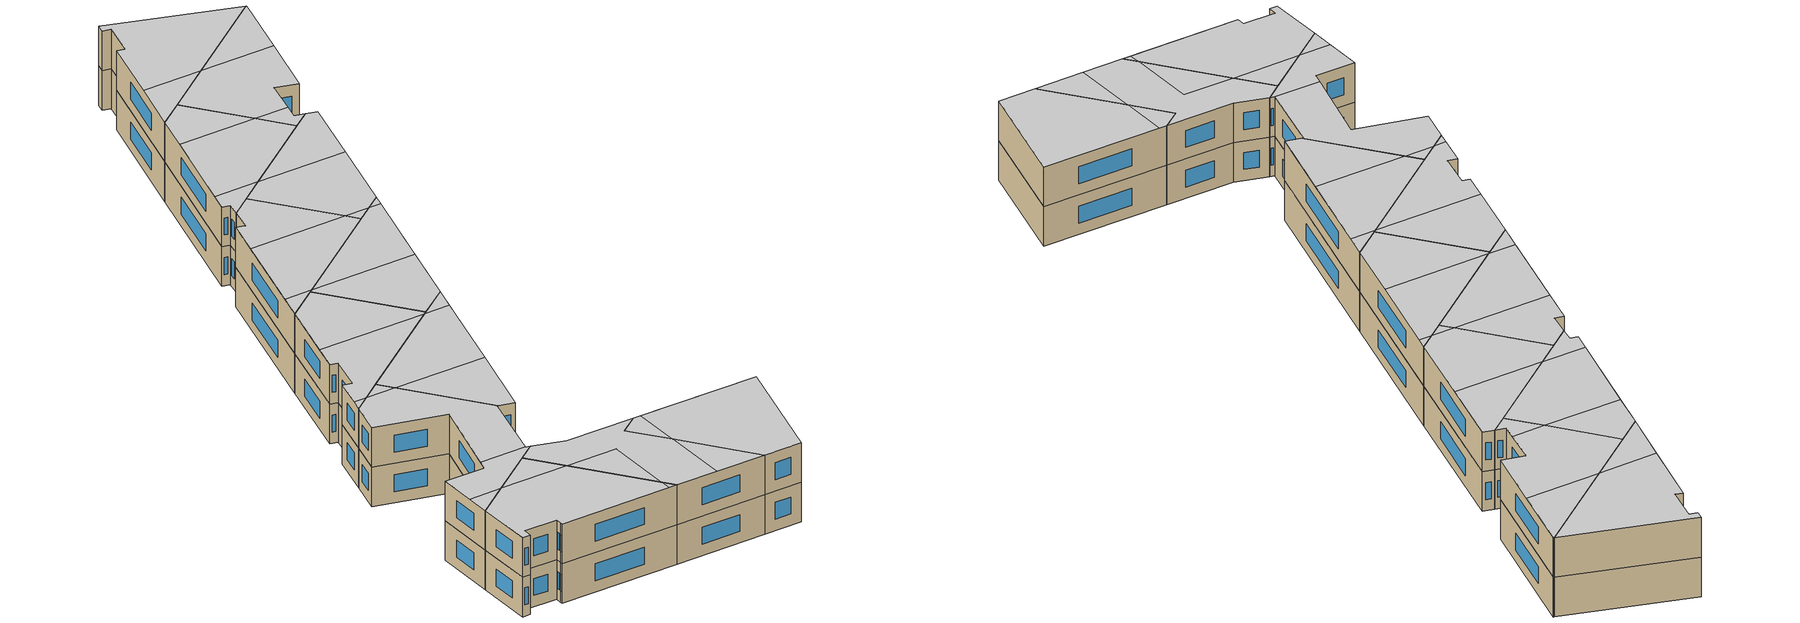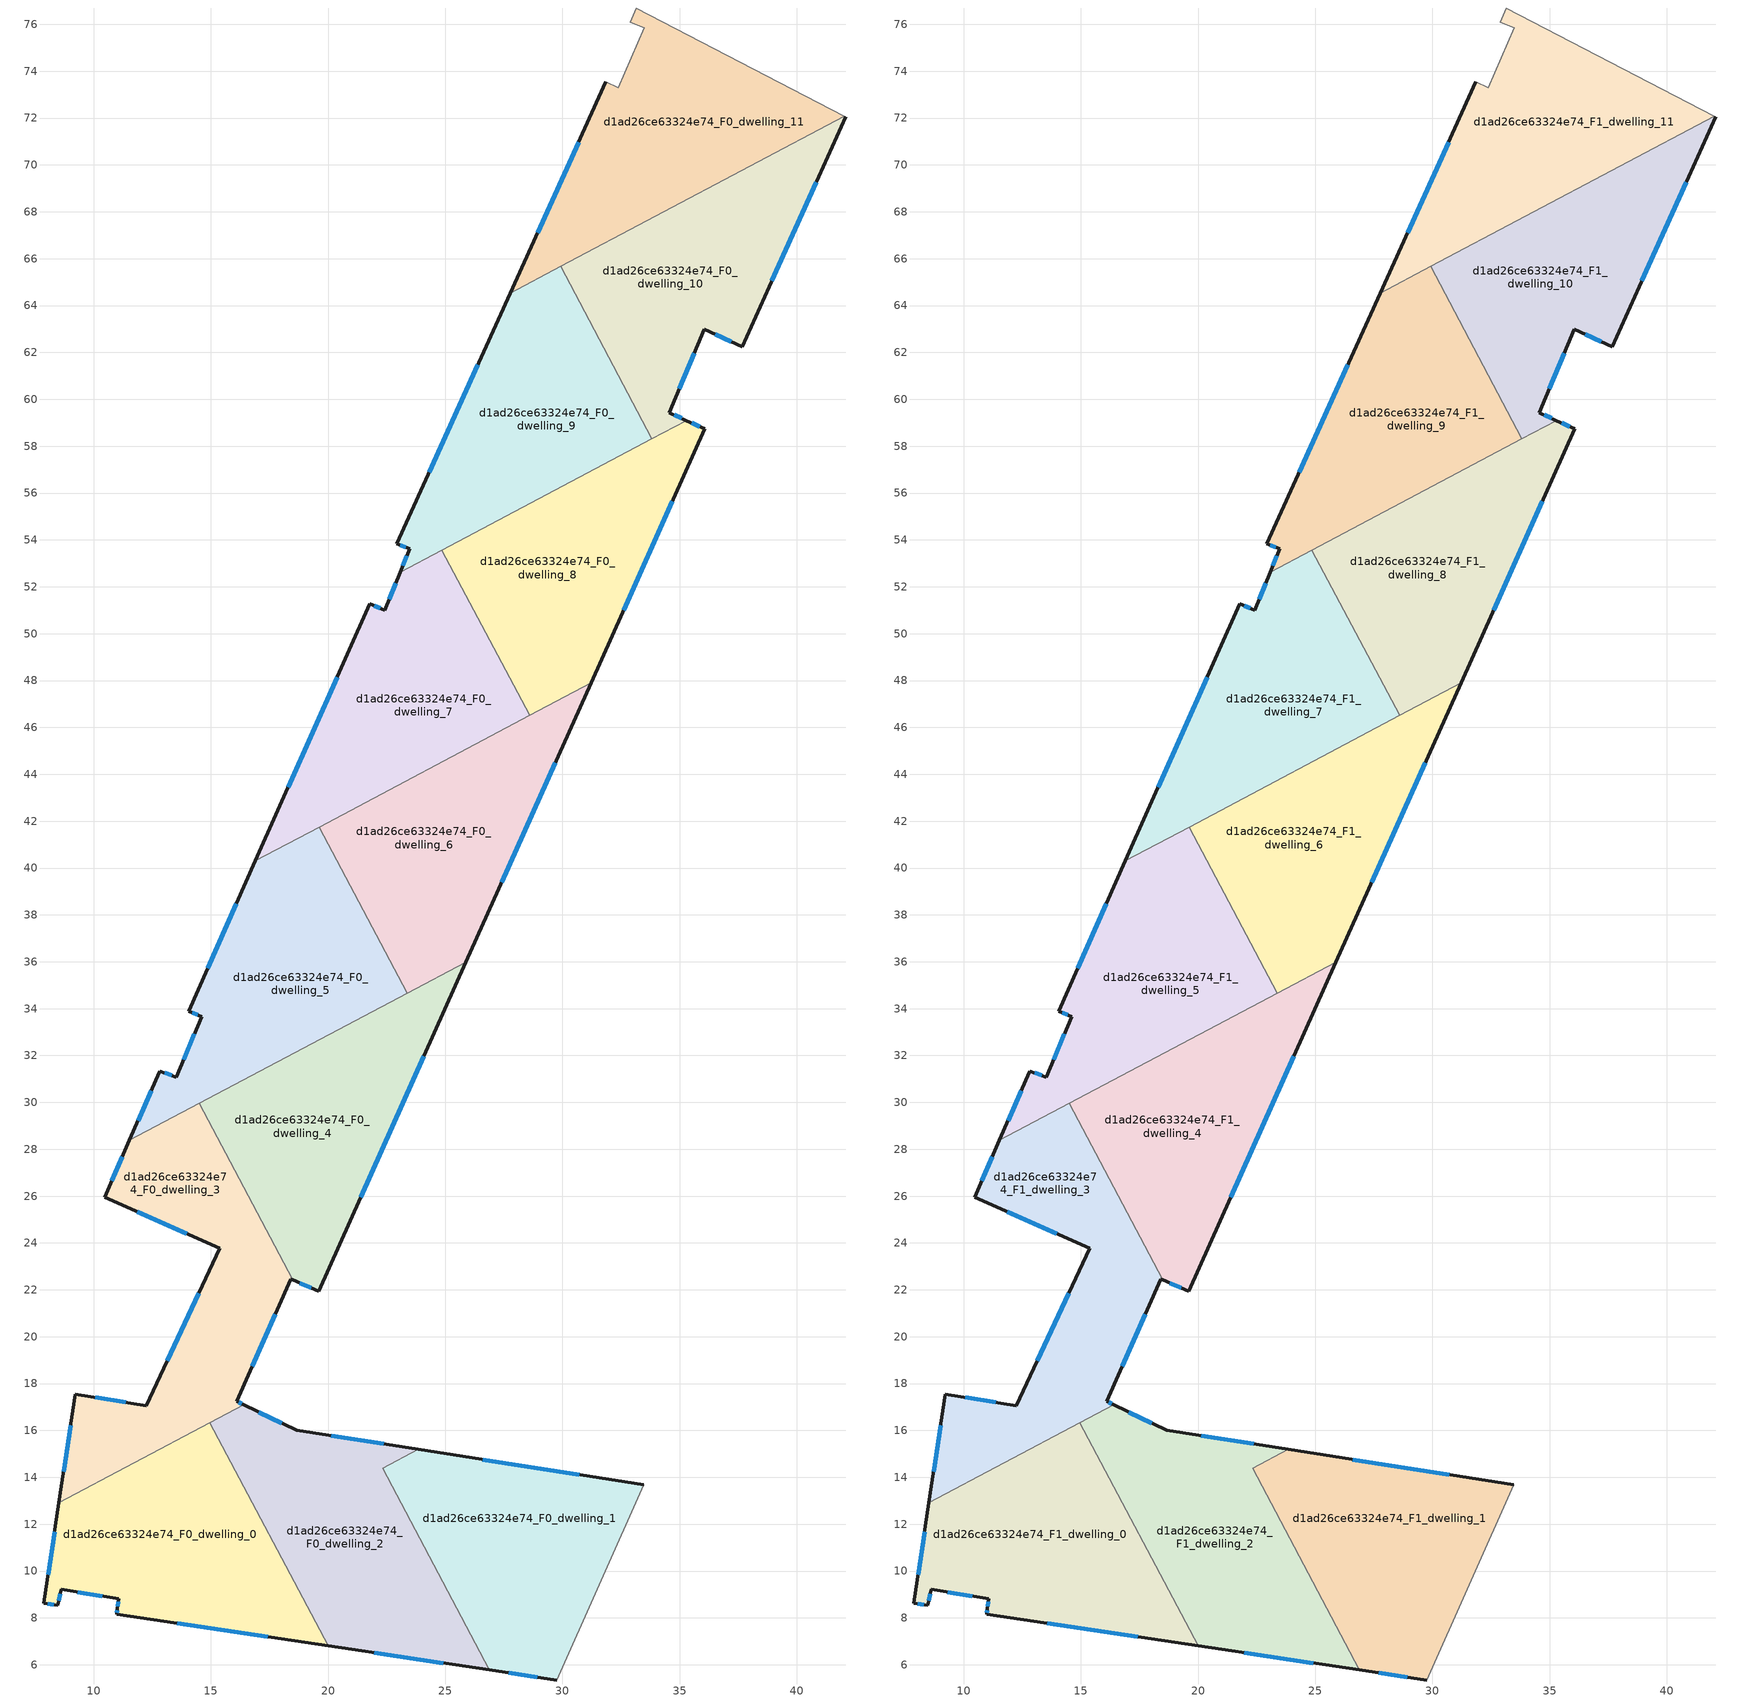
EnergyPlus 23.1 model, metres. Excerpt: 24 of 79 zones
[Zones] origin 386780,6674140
d1ad26ce63324e74_F0_dwelling_0
 floor ground (EU_floor_Construction): 14.96,16.33 20,6.81 10.98,8.16 11.01,8.39 11.07,8.82 8.62,9.22 8.47,8.54 7.87,8.62 8.52,12.91 z0
 wall outside (EU_wall_Construction): 8.52,12.91 7.87,8.62 8.47,8.54 8.62,9.22 11.07,8.82 11.01,8.39 10.98,8.16 20,6.81 z0:3
 wall to d1ad26ce63324e74_F0_dwelling_2 (EU_wall_Construction): 20,6.81 14.96,16.33 z0:3
 wall to d1ad26ce63324e74_F0_dwelling_3 (EU_wall_Construction): 14.96,16.33 8.52,12.91 z0:3
 window (EU_Window_Construction): 11.05,8.69 11.03,8.51 / 9.32,9.1 10.37,8.93 / 8.51,8.73 8.58,9.02 / 8.04,8.6 8.3,8.56 / 8.33,11.69 8.06,9.85 / 13.56,7.77 17.42,7.2 / 11,8.32 10.99,8.22 z0.86:2.14
d1ad26ce63324e74_F0_dwelling_1
 floor ground (EU_floor_Construction): 33.47,13.68 29.76,5.35 26.88,5.78 22.33,14.38 23.85,15.19 z0
 wall outside (EU_wall_Construction): 33.47,13.68 23.85,15.19 / 26.88,5.78 29.76,5.35 z0:3
 wall to d1ad26ce63324e74_F0_dwelling_2 (EU_wall_Construction): 23.85,15.19 22.33,14.38 26.88,5.78 z0:3
 wall adiabatic (EU_wall_Construction): 29.76,5.35 33.47,13.68 z0:3
 window (EU_Window_Construction): 30.73,14.11 26.6,14.76 / 27.7,5.66 28.93,5.47 z0.86:2.14
d1ad26ce63324e74_F0_dwelling_10
 floor ground (EU_floor_Construction): 42.08,72.05 37.67,62.25 36.06,62.98 34.56,59.42 35.29,59.09 33.82,58.31 29.92,65.67 42.03,72.08 z0
 wall outside (EU_wall_Construction): 35.29,59.09 34.56,59.42 36.06,62.98 37.67,62.25 42.08,72.05 z0:3
 wall to d1ad26ce63324e74_F0_dwelling_9 (EU_wall_Construction): 29.92,65.67 33.82,58.31 z0:3
 wall adiabatic (EU_wall_Construction): 42.08,72.05 42.03,72.08 z0:3
 wall to d1ad26ce63324e74_F0_dwelling_8 (EU_wall_Construction): 33.82,58.31 35.29,59.09 z0:3
 wall to d1ad26ce63324e74_F0_dwelling_11 (EU_wall_Construction): 42.03,72.08 29.92,65.67 z0:3
 window (EU_Window_Construction): 36.52,62.77 37.21,62.46 / 34.99,60.44 35.63,61.97 / 35.08,59.19 34.77,59.33 / 38.93,65.05 40.82,69.25 z0.86:2.14
d1ad26ce63324e74_F0_dwelling_11
 floor ground (EU_floor_Construction): 42.03,72.08 27.77,64.53 31.86,73.55 32.38,73.3 33.49,75.86 32.9,76.08 33.16,76.7 z0
 wall outside (EU_wall_Construction): 31.86,73.55 27.77,64.53 z0:3
 wall adiabatic (EU_wall_Construction): 42.03,72.08 33.16,76.7 32.9,76.08 33.49,75.86 32.38,73.3 31.86,73.55 z0:3
 wall to d1ad26ce63324e74_F0_dwelling_9 (EU_wall_Construction): 27.77,64.53 29.92,65.67 z0:3
 window (EU_Window_Construction): 30.69,70.97 28.94,67.11 z0.86:2.14
d1ad26ce63324e74_F0_dwelling_2
 floor ground (EU_floor_Construction): 23.85,15.19 22.33,14.38 26.88,5.78 20,6.81 14.96,16.33 16.4,17.09 18.66,16.01 z0
 wall outside (EU_wall_Construction): 23.85,15.19 18.66,16.01 16.4,17.09 / 20,6.81 26.88,5.78 z0:3
 wall to d1ad26ce63324e74_F0_dwelling_3 (EU_wall_Construction): 16.4,17.09 14.96,16.33 z0:3
 window (EU_Window_Construction): 22.37,15.42 20.14,15.77 / 21.97,6.52 24.92,6.08 / 18.01,16.32 17.05,16.78 z0.86:2.14
d1ad26ce63324e74_F0_dwelling_3
 floor ground (EU_floor_Construction): 14.5,29.95 18.48,22.42 18.4,22.46 16.1,17.24 16.4,17.09 8.52,12.91 9.21,17.55 12.24,17.06 15.38,23.77 10.46,25.96 11.53,28.38 z0
 wall outside (EU_wall_Construction): 16.4,17.09 16.1,17.24 18.4,22.46 18.48,22.42 / 11.53,28.38 10.46,25.96 15.38,23.77 12.24,17.06 9.21,17.55 8.52,12.91 z0:3
 wall to d1ad26ce63324e74_F0_dwelling_4 (EU_wall_Construction): 18.48,22.42 14.5,29.95 z0:3
 wall to d1ad26ce63324e74_F0_dwelling_5 (EU_wall_Construction): 14.5,29.95 11.53,28.38 z0:3
 window (EU_Window_Construction): 16.76,18.73 17.74,20.97 / 16.32,17.13 16.18,17.2 / 9.01,16.22 8.71,14.24 / 11.37,17.2 10.07,17.41 / 14.48,21.85 13.14,18.98 / 11.86,25.33 13.97,24.4 / 11.22,27.69 10.76,26.65 z0.86:2.14
d1ad26ce63324e74_F0_dwelling_4
 floor ground (EU_floor_Construction): 25.88,35.99 19.59,21.95 18.48,22.42 14.5,29.95 z0
 wall outside (EU_wall_Construction): 18.48,22.42 19.59,21.95 25.88,35.99 z0:3
 wall to d1ad26ce63324e74_F0_dwelling_6 (EU_wall_Construction): 25.88,35.99 23.37,34.65 z0:3
 wall to d1ad26ce63324e74_F0_dwelling_5 (EU_wall_Construction): 23.37,34.65 14.5,29.95 z0:3
 window (EU_Window_Construction): 18.8,22.29 19.28,22.08 / 21.39,25.96 24.09,31.97 z0.86:2.14
d1ad26ce63324e74_F0_dwelling_5
 floor ground (EU_floor_Construction): 19.61,41.75 23.37,34.65 11.53,28.38 12.82,31.33 13.53,31.08 14.61,33.66 14.05,33.9 16.9,40.31 z0
 wall outside (EU_wall_Construction): 16.9,40.31 14.05,33.9 14.61,33.66 13.53,31.08 12.82,31.33 11.53,28.38 z0:3
 wall to d1ad26ce63324e74_F0_dwelling_7 (EU_wall_Construction): 19.61,41.75 16.9,40.31 z0:3
 wall to d1ad26ce63324e74_F0_dwelling_6 (EU_wall_Construction): 23.37,34.65 19.61,41.75 z0:3
 window (EU_Window_Construction): 12.45,30.49 11.9,29.22 / 13.33,31.15 13.02,31.26 / 14.3,32.92 13.84,31.82 / 14.21,33.83 14.45,33.73 / 16.08,38.48 14.86,35.73 z0.86:2.14
d1ad26ce63324e74_F0_dwelling_6
 floor ground (EU_floor_Construction): 31.22,47.9 25.88,35.99 23.37,34.65 19.61,41.75 z0
 wall outside (EU_wall_Construction): 25.88,35.99 31.22,47.9 z0:3
 wall to d1ad26ce63324e74_F0_dwelling_8 (EU_wall_Construction): 31.22,47.9 28.6,46.51 z0:3
 wall to d1ad26ce63324e74_F0_dwelling_7 (EU_wall_Construction): 28.6,46.51 19.61,41.75 z0:3
 window (EU_Window_Construction): 27.41,39.39 29.7,44.5 z0.86:2.14
d1ad26ce63324e74_F0_dwelling_7
 floor ground (EU_floor_Construction): 24.86,53.57 28.6,46.51 16.9,40.31 21.78,51.28 22.42,51 23.07,52.62 z0
 wall outside (EU_wall_Construction): 23.07,52.62 22.42,51 21.78,51.28 16.9,40.31 z0:3
 wall to d1ad26ce63324e74_F0_dwelling_8 (EU_wall_Construction): 28.6,46.51 24.86,53.57 z0:3
 wall to d1ad26ce63324e74_F0_dwelling_9 (EU_wall_Construction): 24.86,53.57 23.07,52.62 z0:3
 window (EU_Window_Construction): 22.23,51.08 21.96,51.2 / 22.88,52.16 22.6,51.46 / 20.38,48.14 18.29,43.44 z0.86:2.14
d1ad26ce63324e74_F0_dwelling_8
 floor ground (EU_floor_Construction): 36.08,58.74 31.22,47.9 28.6,46.51 24.86,53.57 35.29,59.09 z0
 wall outside (EU_wall_Construction): 31.22,47.9 36.08,58.74 35.29,59.09 z0:3
 wall to d1ad26ce63324e74_F0_dwelling_9 (EU_wall_Construction): 33.82,58.31 24.86,53.57 z0:3
 window (EU_Window_Construction): 35.86,58.84 35.52,58.99 / 32.61,51 34.69,55.64 z0.86:2.14
d1ad26ce63324e74_F0_dwelling_9
 floor ground (EU_floor_Construction): 29.92,65.67 33.82,58.31 23.07,52.62 23.47,53.62 22.92,53.84 27.77,64.53 z0
 wall outside (EU_wall_Construction): 27.77,64.53 22.92,53.84 23.47,53.62 23.07,52.62 z0:3
 window (EU_Window_Construction): 23.08,53.78 23.32,53.68 / 26.39,61.48 24.31,56.89 / 23.36,53.33 23.19,52.9 z0.86:2.14
d1ad26ce63324e74_F1_dwelling_0
 floor to d1ad26ce63324e74_F0_dwelling_0 (EU_floor_Construction): 14.96,16.33 20,6.81 10.98,8.16 11.01,8.39 11.07,8.82 8.62,9.22 8.47,8.54 7.87,8.62 8.52,12.91 z3
 wall outside (EU_wall_Construction): 8.52,12.91 7.87,8.62 8.47,8.54 8.62,9.22 11.07,8.82 11.01,8.39 10.98,8.16 20,6.81 z3:6
 wall to d1ad26ce63324e74_F1_dwelling_2 (EU_wall_Construction): 20,6.81 14.96,16.33 z3:6
 wall to d1ad26ce63324e74_F1_dwelling_3 (EU_wall_Construction): 14.96,16.33 8.52,12.91 z3:6
 window (EU_Window_Construction): 11.05,8.69 11.03,8.51 / 9.32,9.1 10.37,8.93 / 8.51,8.73 8.58,9.02 / 8.04,8.6 8.3,8.56 / 8.33,11.69 8.06,9.85 / 13.56,7.77 17.42,7.2 / 11,8.32 10.99,8.22 z3.86:5.14
 ceiling to d1ad26ce63324e74_F2_dwelling_0 (EU_floor_Construction): 19.38,6.9 19.51,7.75 16.42,13.58 11.23,14.35 8.52,12.91 7.87,8.62 8.47,8.54 8.62,9.22 11.07,8.82 11.01,8.39 10.98,8.16 z6
 ceiling to d1ad26ce63324e74_F2_dwelling_1 (EU_floor_Construction): 16.42,13.58 14.96,16.33 11.23,14.35 z6; 20,6.81 19.51,7.75 19.38,6.9 z6
d1ad26ce63324e74_F1_dwelling_1
 floor to d1ad26ce63324e74_F0_dwelling_1 (EU_floor_Construction): 33.47,13.68 29.76,5.35 26.88,5.78 22.33,14.38 23.85,15.19 z3
 wall outside (EU_wall_Construction): 33.47,13.68 23.85,15.19 / 26.88,5.78 29.76,5.35 z3:6
 wall to d1ad26ce63324e74_F1_dwelling_2 (EU_wall_Construction): 23.85,15.19 22.33,14.38 26.88,5.78 z3:6
 wall adiabatic (EU_wall_Construction): 29.76,5.35 33.47,13.68 z3:6
 window (EU_Window_Construction): 30.73,14.11 26.6,14.76 / 27.7,5.66 28.93,5.47 z3.86:5.14
 ceiling to d1ad26ce63324e74_F2_dwelling_2 (EU_floor_Construction): 29.76,5.35 33.47,13.68 24.43,15.1 23.88,11.44 26.88,5.78 z6
 ceiling to d1ad26ce63324e74_F2_dwelling_1 (EU_floor_Construction): 23.88,11.44 24.43,15.1 23.85,15.19 22.33,14.38 z6
d1ad26ce63324e74_F1_dwelling_10
 floor to d1ad26ce63324e74_F0_dwelling_10 (EU_floor_Construction): 42.08,72.05 37.67,62.25 36.06,62.98 34.56,59.42 35.29,59.09 33.82,58.31 29.92,65.67 42.03,72.08 z3
 wall outside (EU_wall_Construction): 35.29,59.09 34.56,59.42 36.06,62.98 37.67,62.25 42.08,72.05 z3:6
 wall to d1ad26ce63324e74_F1_dwelling_9 (EU_wall_Construction): 29.92,65.67 33.82,58.31 z3:6
 wall adiabatic (EU_wall_Construction): 42.08,72.05 42.03,72.08 z3:6
 wall to d1ad26ce63324e74_F1_dwelling_8 (EU_wall_Construction): 33.82,58.31 35.29,59.09 z3:6
 wall to d1ad26ce63324e74_F1_dwelling_11 (EU_wall_Construction): 42.03,72.08 29.92,65.67 z3:6
 window (EU_Window_Construction): 36.52,62.77 37.21,62.46 / 34.99,60.44 35.63,61.97 / 35.08,59.19 34.77,59.33 / 38.93,65.05 40.82,69.25 z3.86:5.14
 ceiling to d1ad26ce63324e74_F2_dwelling_9 (EU_floor_Construction): 37.67,62.25 39.82,67.04 34.11,67.89 29.92,65.67 32.46,60.88 35.01,60.5 36.06,62.98 z6
 ceiling to d1ad26ce63324e74_F2_dwelling_10 (EU_floor_Construction): 39.82,67.04 42.08,72.05 42.03,72.08 34.11,67.89 z6
 ceiling to d1ad26ce63324e74_F2_dwelling_8 (EU_floor_Construction): 35.29,59.09 34.56,59.42 35.01,60.5 32.46,60.88 33.82,58.31 z6
d1ad26ce63324e74_F1_dwelling_11
 floor to d1ad26ce63324e74_F0_dwelling_11 (EU_floor_Construction): 42.03,72.08 27.77,64.53 31.86,73.55 32.38,73.3 33.49,75.86 32.9,76.08 33.16,76.7 z3
 wall outside (EU_wall_Construction): 31.86,73.55 27.77,64.53 z3:6
 wall adiabatic (EU_wall_Construction): 42.03,72.08 33.16,76.7 32.9,76.08 33.49,75.86 32.38,73.3 31.86,73.55 z3:6
 wall to d1ad26ce63324e74_F1_dwelling_9 (EU_wall_Construction): 27.77,64.53 29.92,65.67 z3:6
 window (EU_Window_Construction): 30.69,70.97 28.94,67.11 z3.86:5.14
 ceiling to d1ad26ce63324e74_F2_dwelling_10 (EU_floor_Construction): 42.03,72.08 33.16,76.7 32.9,76.08 33.49,75.86 32.38,73.3 31.86,73.55 29.6,68.56 34.11,67.89 z6
 ceiling to d1ad26ce63324e74_F2_dwelling_9 (EU_floor_Construction): 34.11,67.89 29.6,68.56 27.77,64.53 z6
d1ad26ce63324e74_F1_dwelling_2
 floor to d1ad26ce63324e74_F0_dwelling_2 (EU_floor_Construction): 23.85,15.19 22.33,14.38 26.88,5.78 20,6.81 14.96,16.33 16.4,17.09 18.66,16.01 z3
 wall outside (EU_wall_Construction): 23.85,15.19 18.66,16.01 16.4,17.09 / 20,6.81 26.88,5.78 z3:6
 wall to d1ad26ce63324e74_F1_dwelling_3 (EU_wall_Construction): 16.4,17.09 14.96,16.33 z3:6
 window (EU_Window_Construction): 22.37,15.42 20.14,15.77 / 21.97,6.52 24.92,6.08 / 18.01,16.32 17.05,16.78 z3.86:5.14
 ceiling to d1ad26ce63324e74_F2_dwelling_1 (EU_floor_Construction): 23.12,6.34 23.88,11.44 22.33,14.38 23.85,15.19 18.66,16.01 16.4,17.09 14.96,16.33 16.42,13.58 20.29,13 19.51,7.75 20,6.81 z6
 ceiling to d1ad26ce63324e74_F2_dwelling_0 (EU_floor_Construction): 19.51,7.75 20.29,13 16.42,13.58 z6
 ceiling to d1ad26ce63324e74_F2_dwelling_2 (EU_floor_Construction): 26.88,5.78 23.88,11.44 23.12,6.34 z6
d1ad26ce63324e74_F1_dwelling_3
 floor to d1ad26ce63324e74_F0_dwelling_3 (EU_floor_Construction): 14.5,29.95 18.48,22.42 18.4,22.46 16.1,17.24 16.4,17.09 8.52,12.91 9.21,17.55 12.24,17.06 15.38,23.77 10.46,25.96 11.53,28.38 z3
 wall outside (EU_wall_Construction): 16.4,17.09 16.1,17.24 18.4,22.46 18.48,22.42 / 11.53,28.38 10.46,25.96 15.38,23.77 12.24,17.06 9.21,17.55 8.52,12.91 z3:6
 wall to d1ad26ce63324e74_F1_dwelling_4 (EU_wall_Construction): 18.48,22.42 14.5,29.95 z3:6
 wall to d1ad26ce63324e74_F1_dwelling_5 (EU_wall_Construction): 14.5,29.95 11.53,28.38 z3:6
 window (EU_Window_Construction): 16.76,18.73 17.74,20.97 / 16.32,17.13 16.18,17.2 / 9.01,16.22 8.71,14.24 / 11.37,17.2 10.07,17.41 / 14.48,21.85 13.14,18.98 / 11.86,25.33 13.97,24.4 / 11.22,27.69 10.76,26.65 z3.86:5.14
 ceiling to d1ad26ce63324e74_F2_dwelling_3 (EU_floor_Construction): 16.11,17.26 18.4,22.46 18.48,22.42 15.14,28.73 12.84,29.08 11.53,28.38 10.46,25.96 15.38,23.77 12.58,17.79 z6
 ceiling to d1ad26ce63324e74_F2_dwelling_4 (EU_floor_Construction): 15.14,28.73 14.5,29.95 12.84,29.08 z6
 ceiling to d1ad26ce63324e74_F2_dwelling_1 (EU_floor_Construction): 16.4,17.09 16.1,17.24 16.11,17.26 12.58,17.79 12.24,17.06 9.21,17.55 8.79,14.72 11.23,14.35 z6
 ceiling to d1ad26ce63324e74_F2_dwelling_0 (EU_floor_Construction): 11.23,14.35 8.79,14.72 8.52,12.91 z6
d1ad26ce63324e74_F1_dwelling_4
 floor to d1ad26ce63324e74_F0_dwelling_4 (EU_floor_Construction): 25.88,35.99 19.59,21.95 18.48,22.42 14.5,29.95 z3
 wall outside (EU_wall_Construction): 18.48,22.42 19.59,21.95 25.88,35.99 z3:6
 wall to d1ad26ce63324e74_F1_dwelling_6 (EU_wall_Construction): 25.88,35.99 23.37,34.65 z3:6
 wall to d1ad26ce63324e74_F1_dwelling_5 (EU_wall_Construction): 23.37,34.65 14.5,29.95 z3:6
 window (EU_Window_Construction): 18.8,22.29 19.28,22.08 / 21.39,25.96 24.09,31.97 z3.86:5.14
 ceiling to d1ad26ce63324e74_F2_dwelling_4 (EU_floor_Construction): 22.16,27.69 25.11,34.26 23.17,34.55 14.5,29.95 15.14,28.73 z6
 ceiling to d1ad26ce63324e74_F2_dwelling_3 (EU_floor_Construction): 19.59,21.95 22.16,27.69 15.14,28.73 18.48,22.42 z6
 ceiling to d1ad26ce63324e74_F2_dwelling_5 (EU_floor_Construction): 25.11,34.26 25.88,35.99 23.37,34.65 23.17,34.55 z6
d1ad26ce63324e74_F1_dwelling_5
 floor to d1ad26ce63324e74_F0_dwelling_5 (EU_floor_Construction): 19.61,41.75 23.37,34.65 11.53,28.38 12.82,31.33 13.53,31.08 14.61,33.66 14.05,33.9 16.9,40.31 z3
 wall outside (EU_wall_Construction): 16.9,40.31 14.05,33.9 14.61,33.66 13.53,31.08 12.82,31.33 11.53,28.38 z3:6
 wall to d1ad26ce63324e74_F1_dwelling_7 (EU_wall_Construction): 19.61,41.75 16.9,40.31 z3:6
 wall to d1ad26ce63324e74_F1_dwelling_6 (EU_wall_Construction): 23.37,34.65 19.61,41.75 z3:6
 window (EU_Window_Construction): 12.45,30.49 11.9,29.22 / 13.33,31.15 13.02,31.26 / 14.3,32.92 13.84,31.82 / 14.21,33.83 14.45,33.73 / 16.08,38.48 14.86,35.73 z3.86:5.14
 ceiling to d1ad26ce63324e74_F2_dwelling_5 (EU_floor_Construction): 23.37,34.65 19.61,41.75 16.9,40.31 14.89,35.79 23.17,34.55 z6
 ceiling to d1ad26ce63324e74_F2_dwelling_4 (EU_floor_Construction): 23.17,34.55 14.89,35.79 14.05,33.9 14.61,33.66 13.53,31.08 12.82,31.33 11.89,29.22 12.84,29.08 z6
 ceiling to d1ad26ce63324e74_F2_dwelling_3 (EU_floor_Construction): 12.84,29.08 11.89,29.22 11.53,28.38 z6
d1ad26ce63324e74_F1_dwelling_6
 floor to d1ad26ce63324e74_F0_dwelling_6 (EU_floor_Construction): 31.22,47.9 25.88,35.99 23.37,34.65 19.61,41.75 z3
 wall outside (EU_wall_Construction): 25.88,35.99 31.22,47.9 z3:6
 wall to d1ad26ce63324e74_F1_dwelling_8 (EU_wall_Construction): 31.22,47.9 28.6,46.51 z3:6
 wall to d1ad26ce63324e74_F1_dwelling_7 (EU_wall_Construction): 28.6,46.51 19.61,41.75 z3:6
 window (EU_Window_Construction): 27.41,39.39 29.7,44.5 z3.86:5.14
 ceiling to d1ad26ce63324e74_F2_dwelling_6 (EU_floor_Construction): 27.98,40.67 30.85,47.07 29.92,47.21 19.87,41.88 z6
 ceiling to d1ad26ce63324e74_F2_dwelling_5 (EU_floor_Construction): 25.88,35.99 27.98,40.67 19.87,41.88 19.61,41.75 23.37,34.65 z6
 ceiling to d1ad26ce63324e74_F2_dwelling_7 (EU_floor_Construction): 30.85,47.07 31.22,47.9 29.92,47.21 z6
d1ad26ce63324e74_F1_dwelling_7
 floor to d1ad26ce63324e74_F0_dwelling_7 (EU_floor_Construction): 24.86,53.57 28.6,46.51 16.9,40.31 21.78,51.28 22.42,51 23.07,52.62 z3
 wall outside (EU_wall_Construction): 23.07,52.62 22.42,51 21.78,51.28 16.9,40.31 z3:6
 wall to d1ad26ce63324e74_F1_dwelling_8 (EU_wall_Construction): 28.6,46.51 24.86,53.57 z3:6
 wall to d1ad26ce63324e74_F1_dwelling_9 (EU_wall_Construction): 24.86,53.57 23.07,52.62 z3:6
 window (EU_Window_Construction): 22.23,51.08 21.96,51.2 / 22.88,52.16 22.6,51.46 / 20.38,48.14 18.29,43.44 z3.86:5.14
 ceiling to d1ad26ce63324e74_F2_dwelling_7 (EU_floor_Construction): 28.08,47.48 24.86,53.57 23.07,52.62 22.42,51 21.78,51.28 20.59,48.6 z6
 ceiling to d1ad26ce63324e74_F2_dwelling_6 (EU_floor_Construction): 28.6,46.51 28.08,47.48 20.59,48.6 17.74,42.2 19.87,41.88 z6
 ceiling to d1ad26ce63324e74_F2_dwelling_5 (EU_floor_Construction): 19.87,41.88 17.74,42.2 16.9,40.31 z6
d1ad26ce63324e74_F1_dwelling_8
 floor to d1ad26ce63324e74_F0_dwelling_8 (EU_floor_Construction): 36.08,58.74 31.22,47.9 28.6,46.51 24.86,53.57 35.29,59.09 z3
 wall outside (EU_wall_Construction): 31.22,47.9 36.08,58.74 35.29,59.09 z3:6
 wall to d1ad26ce63324e74_F1_dwelling_9 (EU_wall_Construction): 33.82,58.31 24.86,53.57 z3:6
 window (EU_Window_Construction): 35.86,58.84 35.52,58.99 / 32.61,51 34.69,55.64 z3.86:5.14
 ceiling to d1ad26ce63324e74_F2_dwelling_8 (EU_floor_Construction): 33.79,53.62 36.08,58.74 35.29,59.09 26.9,54.65 z6
 ceiling to d1ad26ce63324e74_F2_dwelling_7 (EU_floor_Construction): 31.22,47.9 33.79,53.62 26.9,54.65 24.86,53.57 28.08,47.48 29.92,47.21 z6
 ceiling to d1ad26ce63324e74_F2_dwelling_6 (EU_floor_Construction): 29.92,47.21 28.08,47.48 28.6,46.51 z6
d1ad26ce63324e74_F1_dwelling_9
 floor to d1ad26ce63324e74_F0_dwelling_9 (EU_floor_Construction): 29.92,65.67 33.82,58.31 23.07,52.62 23.47,53.62 22.92,53.84 27.77,64.53 z3
 wall outside (EU_wall_Construction): 27.77,64.53 22.92,53.84 23.47,53.62 23.07,52.62 z3:6
 window (EU_Window_Construction): 23.08,53.78 23.32,53.68 / 26.39,61.48 24.31,56.89 / 23.36,53.33 23.19,52.9 z3.86:5.14
 ceiling to d1ad26ce63324e74_F2_dwelling_9 (EU_floor_Construction): 32.46,60.88 29.92,65.67 27.77,64.53 26.52,61.76 z6
 ceiling to d1ad26ce63324e74_F2_dwelling_7 (EU_floor_Construction): 26.9,54.65 23.52,55.15 22.92,53.84 23.47,53.62 23.07,52.62 z6
 ceiling to d1ad26ce63324e74_F2_dwelling_8 (EU_floor_Construction): 33.82,58.31 32.46,60.88 26.52,61.76 23.52,55.15 26.9,54.65 z6
[Building]
EU S2 Campaign: North Axis=0; Terrain=City; Solar Distribution=FullExterior
[Site:Location]
Helsinki-Vantaa.AP: Latitude=60.317; Longitude=24.963; Time Zone=2; Elevation=54.6
[SizingPeriod:WeatherFileDays]
AnnualSizingPeriod: Begin Month=1; Begin Day of Month=1; End Month=12; End Day of Month=31; Day of Week for Start Day=Monday; Use Weather File Daylight Saving Period=No; Use Weather File Rain and Snow Indicators=No
[MATERIAL]
EU_InternalMass_Material: Roughness=MediumRough; Thickness=0.1; Conductivity=1; Density=1800; Specific Heat=900; Thermal Absorptance=0.9; Solar Absorptance=0.7; Visible Absorptance=0.7
[MATERIAL:NOMASS] Roughness=MediumRough; Thermal Absorptance=0.9; Solar Absorptance=0.7; Visible Absorptance=0.7
Name | Thermal Resistance
EU_wall_NoMass | 1.10183
EU_floor_NoMass | 1.70606
[WINDOWMATERIAL:SIMPLEGLAZINGSYSTEM]
EU_Window_SimpleGlazing: UFactor=3.11035; Solar Heat Gain Coefficient=0.8; Visible Transmittance=0.8
[CONSTRUCTION]
EU_wall_Construction: EU_wall_NoMass
EU_floor_Construction: EU_floor_NoMass
EU_Window_Construction: EU_Window_SimpleGlazing
EU_InternalMass_Construction: EU_InternalMass_Material
[ZONE] Type=1; Multiplier=1; Ceiling Height=autocalculate; Floor Area=autocalculate; Part of Total Floor Area=Yes
Name | Volume
d1ad26ce63324e74_F0_dwelling_0; d1ad26ce63324e74_F1_dwelling_0; d1ad26ce63324e74_F0_dwelling_6; d1ad26ce63324e74_F1_dwelling_6 | 192.492
d1ad26ce63324e74_F0_dwelling_1; d1ad26ce63324e74_F1_dwelling_1 | 192.5
d1ad26ce63324e74_F0_dwelling_10; d1ad26ce63324e74_F1_dwelling_10 | 192.509
d1ad26ce63324e74_F0_dwelling_11; d1ad26ce63324e74_F1_dwelling_11; d1ad26ce63324e74_F0_dwelling_4; d1ad26ce63324e74_F1_dwelling_4; d1ad26ce63324e74_F0_dwelling_8; d1ad26ce63324e74_F1_dwelling_8 | 192.502
d1ad26ce63324e74_F0_dwelling_2; d1ad26ce63324e74_F1_dwelling_2 | 192.496
d1ad26ce63324e74_F0_dwelling_3; d1ad26ce63324e74_F1_dwelling_3 | 192.486
d1ad26ce63324e74_F0_dwelling_5; d1ad26ce63324e74_F1_dwelling_5 | 192.495
d1ad26ce63324e74_F0_dwelling_7; d1ad26ce63324e74_F1_dwelling_7 | 192.491
d1ad26ce63324e74_F0_dwelling_9; d1ad26ce63324e74_F1_dwelling_9 | 192.49
[INTERNALMASS] Construction=EU_InternalMass_Construction
Name | Zone or ZoneList | Surface Area
d1ad26ce63324e74_F0_dwelling_0_EU_InternalMass | d1ad26ce63324e74_F0_dwelling_0 | 64.1634
d1ad26ce63324e74_F0_dwelling_1_EU_InternalMass | d1ad26ce63324e74_F0_dwelling_1 | 64.1674
d1ad26ce63324e74_F0_dwelling_2_EU_InternalMass | d1ad26ce63324e74_F0_dwelling_2 | 64.1657
d1ad26ce63324e74_F0_dwelling_3_EU_InternalMass | d1ad26ce63324e74_F0_dwelling_3 | 64.1616
d1ad26ce63324e74_F0_dwelling_4_EU_InternalMass | d1ad26ce63324e74_F0_dwelling_4 | 64.1702
d1ad26ce63324e74_F0_dwelling_5_EU_InternalMass | d1ad26ce63324e74_F0_dwelling_5 | 64.1649
d1ad26ce63324e74_F0_dwelling_6_EU_InternalMass | d1ad26ce63324e74_F0_dwelling_6 | 64.1614
d1ad26ce63324e74_F0_dwelling_7_EU_InternalMass | d1ad26ce63324e74_F0_dwelling_7 | 64.1659
d1ad26ce63324e74_F0_dwelling_8_EU_InternalMass | d1ad26ce63324e74_F0_dwelling_8 | 64.1651
d1ad26ce63324e74_F0_dwelling_9_EU_InternalMass | d1ad26ce63324e74_F0_dwelling_9 | 64.1671
d1ad26ce63324e74_F0_dwelling_10_EU_InternalMass | d1ad26ce63324e74_F0_dwelling_10 | 64.166
d1ad26ce63324e74_F0_dwelling_11_EU_InternalMass | d1ad26ce63324e74_F0_dwelling_11 | 64.1674
d1ad26ce63324e74_F1_dwelling_0_EU_InternalMass | d1ad26ce63324e74_F1_dwelling_0 | 64.1634
d1ad26ce63324e74_F1_dwelling_1_EU_InternalMass | d1ad26ce63324e74_F1_dwelling_1 | 64.1674
d1ad26ce63324e74_F1_dwelling_2_EU_InternalMass | d1ad26ce63324e74_F1_dwelling_2 | 64.1657
d1ad26ce63324e74_F1_dwelling_3_EU_InternalMass | d1ad26ce63324e74_F1_dwelling_3 | 64.1616
d1ad26ce63324e74_F1_dwelling_4_EU_InternalMass | d1ad26ce63324e74_F1_dwelling_4 | 64.1702
d1ad26ce63324e74_F1_dwelling_5_EU_InternalMass | d1ad26ce63324e74_F1_dwelling_5 | 64.1649
d1ad26ce63324e74_F1_dwelling_6_EU_InternalMass | d1ad26ce63324e74_F1_dwelling_6 | 64.1614
d1ad26ce63324e74_F1_dwelling_7_EU_InternalMass | d1ad26ce63324e74_F1_dwelling_7 | 64.1659
d1ad26ce63324e74_F1_dwelling_8_EU_InternalMass | d1ad26ce63324e74_F1_dwelling_8 | 64.1651
d1ad26ce63324e74_F1_dwelling_9_EU_InternalMass | d1ad26ce63324e74_F1_dwelling_9 | 64.1671
d1ad26ce63324e74_F1_dwelling_10_EU_InternalMass | d1ad26ce63324e74_F1_dwelling_10 | 64.166
d1ad26ce63324e74_F1_dwelling_11_EU_InternalMass | d1ad26ce63324e74_F1_dwelling_11 | 64.1674
[OTHEREQUIPMENT] Fuel Type=Electricity; Design Level Calculation Method=Watts/Area; Power per Zone Floor Area=1; Fraction Latent=0; Fraction Radiant=0; Fraction Lost=0; Carbon Dioxide Generation Rate=0; EndUse Subcategory=EU_Step8_InternalGains
Name | Zone or ZoneList or Space or SpaceList | Schedule
EU_Step8_InternalGain_d1ad26ce63324e74_F0_dwelling_0_f000 | d1ad26ce63324e74_F0_dwelling_0 | EU_Step8_GainSchedule_d1ad26ce63324e74_F0_dwelling_0_f000
EU_Step8_InternalGain_d1ad26ce63324e74_F0_dwelling_1_f000 | d1ad26ce63324e74_F0_dwelling_1 | EU_Step8_GainSchedule_d1ad26ce63324e74_F0_dwelling_1_f000
EU_Step8_InternalGain_d1ad26ce63324e74_F0_dwelling_2_f000 | d1ad26ce63324e74_F0_dwelling_2 | EU_Step8_GainSchedule_d1ad26ce63324e74_F0_dwelling_2_f000
EU_Step8_InternalGain_d1ad26ce63324e74_F0_dwelling_3_f000 | d1ad26ce63324e74_F0_dwelling_3 | EU_Step8_GainSchedule_d1ad26ce63324e74_F0_dwelling_3_f000
EU_Step8_InternalGain_d1ad26ce63324e74_F0_dwelling_4_f000 | d1ad26ce63324e74_F0_dwelling_4 | EU_Step8_GainSchedule_d1ad26ce63324e74_F0_dwelling_4_f000
EU_Step8_InternalGain_d1ad26ce63324e74_F0_dwelling_5_f000 | d1ad26ce63324e74_F0_dwelling_5 | EU_Step8_GainSchedule_d1ad26ce63324e74_F0_dwelling_5_f000
EU_Step8_InternalGain_d1ad26ce63324e74_F0_dwelling_6_f000 | d1ad26ce63324e74_F0_dwelling_6 | EU_Step8_GainSchedule_d1ad26ce63324e74_F0_dwelling_6_f000
EU_Step8_InternalGain_d1ad26ce63324e74_F0_dwelling_7_f000 | d1ad26ce63324e74_F0_dwelling_7 | EU_Step8_GainSchedule_d1ad26ce63324e74_F0_dwelling_7_f000
EU_Step8_InternalGain_d1ad26ce63324e74_F0_dwelling_8_f000 | d1ad26ce63324e74_F0_dwelling_8 | EU_Step8_GainSchedule_d1ad26ce63324e74_F0_dwelling_8_f000
EU_Step8_InternalGain_d1ad26ce63324e74_F0_dwelling_9_f000 | d1ad26ce63324e74_F0_dwelling_9 | EU_Step8_GainSchedule_d1ad26ce63324e74_F0_dwelling_9_f000
EU_Step8_InternalGain_d1ad26ce63324e74_F0_dwelling_10_f000 | d1ad26ce63324e74_F0_dwelling_10 | EU_Step8_GainSchedule_d1ad26ce63324e74_F0_dwelling_10_f000
EU_Step8_InternalGain_d1ad26ce63324e74_F0_dwelling_11_f000 | d1ad26ce63324e74_F0_dwelling_11 | EU_Step8_GainSchedule_d1ad26ce63324e74_F0_dwelling_11_f000
EU_Step8_InternalGain_d1ad26ce63324e74_F1_dwelling_0_f000 | d1ad26ce63324e74_F1_dwelling_0 | EU_Step8_GainSchedule_d1ad26ce63324e74_F1_dwelling_0_f000
EU_Step8_InternalGain_d1ad26ce63324e74_F1_dwelling_1_f000 | d1ad26ce63324e74_F1_dwelling_1 | EU_Step8_GainSchedule_d1ad26ce63324e74_F1_dwelling_1_f000
EU_Step8_InternalGain_d1ad26ce63324e74_F1_dwelling_2_f000 | d1ad26ce63324e74_F1_dwelling_2 | EU_Step8_GainSchedule_d1ad26ce63324e74_F1_dwelling_2_f000
EU_Step8_InternalGain_d1ad26ce63324e74_F1_dwelling_3_f000 | d1ad26ce63324e74_F1_dwelling_3 | EU_Step8_GainSchedule_d1ad26ce63324e74_F1_dwelling_3_f000
EU_Step8_InternalGain_d1ad26ce63324e74_F1_dwelling_4_f000 | d1ad26ce63324e74_F1_dwelling_4 | EU_Step8_GainSchedule_d1ad26ce63324e74_F1_dwelling_4_f000
EU_Step8_InternalGain_d1ad26ce63324e74_F1_dwelling_5_f000 | d1ad26ce63324e74_F1_dwelling_5 | EU_Step8_GainSchedule_d1ad26ce63324e74_F1_dwelling_5_f000
EU_Step8_InternalGain_d1ad26ce63324e74_F1_dwelling_6_f000 | d1ad26ce63324e74_F1_dwelling_6 | EU_Step8_GainSchedule_d1ad26ce63324e74_F1_dwelling_6_f000
EU_Step8_InternalGain_d1ad26ce63324e74_F1_dwelling_7_f000 | d1ad26ce63324e74_F1_dwelling_7 | EU_Step8_GainSchedule_d1ad26ce63324e74_F1_dwelling_7_f000
EU_Step8_InternalGain_d1ad26ce63324e74_F1_dwelling_8_f000 | d1ad26ce63324e74_F1_dwelling_8 | EU_Step8_GainSchedule_d1ad26ce63324e74_F1_dwelling_8_f000
EU_Step8_InternalGain_d1ad26ce63324e74_F1_dwelling_9_f000 | d1ad26ce63324e74_F1_dwelling_9 | EU_Step8_GainSchedule_d1ad26ce63324e74_F1_dwelling_9_f000
EU_Step8_InternalGain_d1ad26ce63324e74_F1_dwelling_10_f000 | d1ad26ce63324e74_F1_dwelling_10 | EU_Step8_GainSchedule_d1ad26ce63324e74_F1_dwelling_10_f000
EU_Step8_InternalGain_d1ad26ce63324e74_F1_dwelling_11_f000 | d1ad26ce63324e74_F1_dwelling_11 | EU_Step8_GainSchedule_d1ad26ce63324e74_F1_dwelling_11_f000
[ZONEVENTILATION:DESIGNFLOWRATE] Schedule=EU_AlwaysOn; Design Flow Rate Calculation Method=AirChanges/Hour; Air Changes per Hour=0.756316; Ventilation Type=Natural; Fan Pressure Rise=0; Fan Total Efficiency=1; Constant Term Coefficient=1; Temperature Term Coefficient=0; Velocity Term Coefficient=0; Velocity Squared Term Coefficient=0; Minimum Indoor Temperature=-100; Maximum Indoor Temperature=100; Delta Temperature=-100; Minimum Outdoor Temperature=-100; Maximum Outdoor Temperature=100; Maximum Wind Speed=40
Name | Zone or ZoneList or Space or SpaceList
EU_ConstantAir_d1ad26ce63324e74_F0_dwelling_0 | d1ad26ce63324e74_F0_dwelling_0
EU_ConstantAir_d1ad26ce63324e74_F0_dwelling_1 | d1ad26ce63324e74_F0_dwelling_1
EU_ConstantAir_d1ad26ce63324e74_F0_dwelling_2 | d1ad26ce63324e74_F0_dwelling_2
EU_ConstantAir_d1ad26ce63324e74_F0_dwelling_3 | d1ad26ce63324e74_F0_dwelling_3
EU_ConstantAir_d1ad26ce63324e74_F0_dwelling_4 | d1ad26ce63324e74_F0_dwelling_4
EU_ConstantAir_d1ad26ce63324e74_F0_dwelling_5 | d1ad26ce63324e74_F0_dwelling_5
EU_ConstantAir_d1ad26ce63324e74_F0_dwelling_6 | d1ad26ce63324e74_F0_dwelling_6
EU_ConstantAir_d1ad26ce63324e74_F0_dwelling_7 | d1ad26ce63324e74_F0_dwelling_7
EU_ConstantAir_d1ad26ce63324e74_F0_dwelling_8 | d1ad26ce63324e74_F0_dwelling_8
EU_ConstantAir_d1ad26ce63324e74_F0_dwelling_9 | d1ad26ce63324e74_F0_dwelling_9
EU_ConstantAir_d1ad26ce63324e74_F0_dwelling_10 | d1ad26ce63324e74_F0_dwelling_10
EU_ConstantAir_d1ad26ce63324e74_F0_dwelling_11 | d1ad26ce63324e74_F0_dwelling_11
EU_ConstantAir_d1ad26ce63324e74_F1_dwelling_0 | d1ad26ce63324e74_F1_dwelling_0
EU_ConstantAir_d1ad26ce63324e74_F1_dwelling_1 | d1ad26ce63324e74_F1_dwelling_1
EU_ConstantAir_d1ad26ce63324e74_F1_dwelling_2 | d1ad26ce63324e74_F1_dwelling_2
EU_ConstantAir_d1ad26ce63324e74_F1_dwelling_3 | d1ad26ce63324e74_F1_dwelling_3
EU_ConstantAir_d1ad26ce63324e74_F1_dwelling_4 | d1ad26ce63324e74_F1_dwelling_4
EU_ConstantAir_d1ad26ce63324e74_F1_dwelling_5 | d1ad26ce63324e74_F1_dwelling_5
EU_ConstantAir_d1ad26ce63324e74_F1_dwelling_6 | d1ad26ce63324e74_F1_dwelling_6
EU_ConstantAir_d1ad26ce63324e74_F1_dwelling_7 | d1ad26ce63324e74_F1_dwelling_7
EU_ConstantAir_d1ad26ce63324e74_F1_dwelling_8 | d1ad26ce63324e74_F1_dwelling_8
EU_ConstantAir_d1ad26ce63324e74_F1_dwelling_9 | d1ad26ce63324e74_F1_dwelling_9
EU_ConstantAir_d1ad26ce63324e74_F1_dwelling_10 | d1ad26ce63324e74_F1_dwelling_10
EU_ConstantAir_d1ad26ce63324e74_F1_dwelling_11 | d1ad26ce63324e74_F1_dwelling_11
[HVACTEMPLATE:THERMOSTAT] Constant Heating Setpoint=20; Constant Cooling Setpoint=50
EU_HeatOnly_d1ad26ce63324e74_F0_dwelling_0; EU_HeatOnly_d1ad26ce63324e74_F0_dwelling_1; EU_HeatOnly_d1ad26ce63324e74_F0_dwelling_2; EU_HeatOnly_d1ad26ce63324e74_F0_dwelling_3; EU_HeatOnly_d1ad26ce63324e74_F0_dwelling_4; EU_HeatOnly_d1ad26ce63324e74_F0_dwelling_5; EU_HeatOnly_d1ad26ce63324e74_F0_dwelling_6; EU_HeatOnly_d1ad26ce63324e74_F0_dwelling_7; EU_HeatOnly_d1ad26ce63324e74_F0_dwelling_8; EU_HeatOnly_d1ad26ce63324e74_F0_dwelling_9; EU_HeatOnly_d1ad26ce63324e74_F0_dwelling_10; EU_HeatOnly_d1ad26ce63324e74_F0_dwelling_11; EU_HeatOnly_d1ad26ce63324e74_F1_dwelling_0; EU_HeatOnly_d1ad26ce63324e74_F1_dwelling_1; EU_HeatOnly_d1ad26ce63324e74_F1_dwelling_2; EU_HeatOnly_d1ad26ce63324e74_F1_dwelling_3; EU_HeatOnly_d1ad26ce63324e74_F1_dwelling_4; EU_HeatOnly_d1ad26ce63324e74_F1_dwelling_5; EU_HeatOnly_d1ad26ce63324e74_F1_dwelling_6; EU_HeatOnly_d1ad26ce63324e74_F1_dwelling_7; EU_HeatOnly_d1ad26ce63324e74_F1_dwelling_8; EU_HeatOnly_d1ad26ce63324e74_F1_dwelling_9; EU_HeatOnly_d1ad26ce63324e74_F1_dwelling_10; EU_HeatOnly_d1ad26ce63324e74_F1_dwelling_11; EU_HeatOnly_d1ad26ce63324e74_F2_dwelling_0; EU_HeatOnly_d1ad26ce63324e74_F2_dwelling_1; EU_HeatOnly_d1ad26ce63324e74_F2_dwelling_2; EU_HeatOnly_d1ad26ce63324e74_F2_dwelling_3; EU_HeatOnly_d1ad26ce63324e74_F2_dwelling_4; EU_HeatOnly_d1ad26ce63324e74_F2_dwelling_5; EU_HeatOnly_d1ad26ce63324e74_F2_dwelling_6; EU_HeatOnly_d1ad26ce63324e74_F2_dwelling_7; EU_HeatOnly_d1ad26ce63324e74_F2_dwelling_8; EU_HeatOnly_d1ad26ce63324e74_F2_dwelling_9; EU_HeatOnly_d1ad26ce63324e74_F2_dwelling_10; EU_HeatOnly_d1ad26ce63324e74_F3_dwelling_0; EU_HeatOnly_d1ad26ce63324e74_F3_dwelling_1; EU_HeatOnly_d1ad26ce63324e74_F3_dwelling_2; EU_HeatOnly_d1ad26ce63324e74_F3_dwelling_3; EU_HeatOnly_d1ad26ce63324e74_F3_dwelling_4; EU_HeatOnly_d1ad26ce63324e74_F3_dwelling_5; EU_HeatOnly_d1ad26ce63324e74_F3_dwelling_6; EU_HeatOnly_d1ad26ce63324e74_F3_dwelling_7; EU_HeatOnly_d1ad26ce63324e74_F3_dwelling_8; EU_HeatOnly_d1ad26ce63324e74_F3_dwelling_9; EU_HeatOnly_d1ad26ce63324e74_F3_dwelling_10
[HVACTEMPLATE:ZONE:IDEALLOADSAIRSYSTEM] System Availability Schedule=EU_AlwaysOn; Maximum Heating Supply Air Temperature=50; Minimum Cooling Supply Air Temperature=13; Maximum Heating Supply Air Humidity Ratio=0.0156; Minimum Cooling Supply Air Humidity Ratio=0.0077; Heating Limit=NoLimit; Cooling Limit=NoLimit; Heating Availability Schedule=EU_AlwaysOn; Cooling Availability Schedule=EU_CoolingOff; Dehumidification Control Type=ConstantSensibleHeatRatio; Cooling Sensible Heat Ratio=0.7; Dehumidification Setpoint=60; Humidification Control Type=None; Humidification Setpoint=30; Outdoor Air Method=None; Outdoor Air Flow Rate per Person=0.00944; Outdoor Air Flow Rate per Zone Floor Area=0; Outdoor Air Flow Rate per Zone=0; Demand Controlled Ventilation Type=None; Outdoor Air Economizer Type=NoEconomizer; Heat Recovery Type=None; Sensible Heat Recovery Effectiveness=0.7; Latent Heat Recovery Effectiveness=0.65
Name | Template Thermostat
d1ad26ce63324e74_F0_dwelling_0 | EU_HeatOnly_d1ad26ce63324e74_F0_dwelling_0
d1ad26ce63324e74_F0_dwelling_1 | EU_HeatOnly_d1ad26ce63324e74_F0_dwelling_1
d1ad26ce63324e74_F0_dwelling_2 | EU_HeatOnly_d1ad26ce63324e74_F0_dwelling_2
d1ad26ce63324e74_F0_dwelling_3 | EU_HeatOnly_d1ad26ce63324e74_F0_dwelling_3
d1ad26ce63324e74_F0_dwelling_4 | EU_HeatOnly_d1ad26ce63324e74_F0_dwelling_4
d1ad26ce63324e74_F0_dwelling_5 | EU_HeatOnly_d1ad26ce63324e74_F0_dwelling_5
d1ad26ce63324e74_F0_dwelling_6 | EU_HeatOnly_d1ad26ce63324e74_F0_dwelling_6
d1ad26ce63324e74_F0_dwelling_7 | EU_HeatOnly_d1ad26ce63324e74_F0_dwelling_7
d1ad26ce63324e74_F0_dwelling_8 | EU_HeatOnly_d1ad26ce63324e74_F0_dwelling_8
d1ad26ce63324e74_F0_dwelling_9 | EU_HeatOnly_d1ad26ce63324e74_F0_dwelling_9
d1ad26ce63324e74_F0_dwelling_10 | EU_HeatOnly_d1ad26ce63324e74_F0_dwelling_10
d1ad26ce63324e74_F0_dwelling_11 | EU_HeatOnly_d1ad26ce63324e74_F0_dwelling_11
d1ad26ce63324e74_F1_dwelling_0 | EU_HeatOnly_d1ad26ce63324e74_F1_dwelling_0
d1ad26ce63324e74_F1_dwelling_1 | EU_HeatOnly_d1ad26ce63324e74_F1_dwelling_1
d1ad26ce63324e74_F1_dwelling_2 | EU_HeatOnly_d1ad26ce63324e74_F1_dwelling_2
d1ad26ce63324e74_F1_dwelling_3 | EU_HeatOnly_d1ad26ce63324e74_F1_dwelling_3
d1ad26ce63324e74_F1_dwelling_4 | EU_HeatOnly_d1ad26ce63324e74_F1_dwelling_4
d1ad26ce63324e74_F1_dwelling_5 | EU_HeatOnly_d1ad26ce63324e74_F1_dwelling_5
d1ad26ce63324e74_F1_dwelling_6 | EU_HeatOnly_d1ad26ce63324e74_F1_dwelling_6
d1ad26ce63324e74_F1_dwelling_7 | EU_HeatOnly_d1ad26ce63324e74_F1_dwelling_7
d1ad26ce63324e74_F1_dwelling_8 | EU_HeatOnly_d1ad26ce63324e74_F1_dwelling_8
d1ad26ce63324e74_F1_dwelling_9 | EU_HeatOnly_d1ad26ce63324e74_F1_dwelling_9
d1ad26ce63324e74_F1_dwelling_10 | EU_HeatOnly_d1ad26ce63324e74_F1_dwelling_10
d1ad26ce63324e74_F1_dwelling_11 | EU_HeatOnly_d1ad26ce63324e74_F1_dwelling_11
[SIZING:ZONE] Zone Cooling Design Supply Air Temperature Input Method=SupplyAirTemperature; Zone Cooling Design Supply Air Temperature=13; Zone Heating Design Supply Air Temperature Input Method=SupplyAirTemperature; Zone Heating Design Supply Air Temperature=50; Zone Cooling Design Supply Air Humidity Ratio=0.008; Zone Heating Design Supply Air Humidity Ratio=0.008; Cooling Design Air Flow Method=DesignDay; Cooling Design Air Flow Rate=0; Cooling Minimum Air Flow per Zone Floor Area=0.000762; Cooling Minimum Air Flow=0; Cooling Minimum Air Flow Fraction=0.2; Heating Design Air Flow Method=DesignDay; Heating Design Air Flow Rate=0; Heating Maximum Air Flow per Zone Floor Area=0.002032; Heating Maximum Air Flow=0.141576; Heating Maximum Air Flow Fraction=0.3; Account for Dedicated Outdoor Air System=No; Dedicated Outdoor Air System Control Strategy=NeutralSupplyAir; Dedicated Outdoor Air Low Setpoint Temperature for Design=autosize; Dedicated Outdoor Air High Setpoint Temperature for Design=autosize; Zone Load Sizing Method=Sensible Load Only No Latent Load; Zone Latent Cooling Design Supply Air Humidity Ratio Input Method=HumidityRatioDifference; Zone Cooling Design Supply Air Humidity Ratio Difference=0.005; Zone Latent Heating Design Supply Air Humidity Ratio Input Method=HumidityRatioDifference; Zone Humidification Design Supply Air Humidity Ratio Difference=0.005
d1ad26ce63324e74_F0_dwelling_0; d1ad26ce63324e74_F0_dwelling_1; d1ad26ce63324e74_F0_dwelling_2; d1ad26ce63324e74_F0_dwelling_3; d1ad26ce63324e74_F0_dwelling_4; d1ad26ce63324e74_F0_dwelling_5; d1ad26ce63324e74_F0_dwelling_6; d1ad26ce63324e74_F0_dwelling_7; d1ad26ce63324e74_F0_dwelling_8; d1ad26ce63324e74_F0_dwelling_9; d1ad26ce63324e74_F0_dwelling_10; d1ad26ce63324e74_F0_dwelling_11; d1ad26ce63324e74_F1_dwelling_0; d1ad26ce63324e74_F1_dwelling_1; d1ad26ce63324e74_F1_dwelling_2; d1ad26ce63324e74_F1_dwelling_3; d1ad26ce63324e74_F1_dwelling_4; d1ad26ce63324e74_F1_dwelling_5; d1ad26ce63324e74_F1_dwelling_6; d1ad26ce63324e74_F1_dwelling_7; d1ad26ce63324e74_F1_dwelling_8; d1ad26ce63324e74_F1_dwelling_9; d1ad26ce63324e74_F1_dwelling_10; d1ad26ce63324e74_F1_dwelling_11
[SCHEDULE:CONSTANT]
Name | Hourly Value
EU_AlwaysOn | 1
EU_CoolingOff | 0
[SCHEDULE:FILE] Column Number=1; Rows to Skip at Top=0; Number of Hours of Data=8760; Column Separator=Comma; Interpolate to Timestep=No; Minutes per Item=60; Adjust Schedule for Daylight Savings=Yes
Name | File
EU_Step8_GainSchedule_d1ad26ce63324e74_F0_dwelling_0_f000 | ../../schedules/d1ad26ce63324e74/d1ad26ce63324e74_F0_dwelling_0_f000_gain.csv
EU_Step8_GainSchedule_d1ad26ce63324e74_F0_dwelling_1_f000 | ../../schedules/d1ad26ce63324e74/d1ad26ce63324e74_F0_dwelling_1_f000_gain.csv
EU_Step8_GainSchedule_d1ad26ce63324e74_F0_dwelling_2_f000 | ../../schedules/d1ad26ce63324e74/d1ad26ce63324e74_F0_dwelling_2_f000_gain.csv
EU_Step8_GainSchedule_d1ad26ce63324e74_F0_dwelling_3_f000 | ../../schedules/d1ad26ce63324e74/d1ad26ce63324e74_F0_dwelling_3_f000_gain.csv
EU_Step8_GainSchedule_d1ad26ce63324e74_F0_dwelling_4_f000 | ../../schedules/d1ad26ce63324e74/d1ad26ce63324e74_F0_dwelling_4_f000_gain.csv
EU_Step8_GainSchedule_d1ad26ce63324e74_F0_dwelling_5_f000 | ../../schedules/d1ad26ce63324e74/d1ad26ce63324e74_F0_dwelling_5_f000_gain.csv
EU_Step8_GainSchedule_d1ad26ce63324e74_F0_dwelling_6_f000 | ../../schedules/d1ad26ce63324e74/d1ad26ce63324e74_F0_dwelling_6_f000_gain.csv
EU_Step8_GainSchedule_d1ad26ce63324e74_F0_dwelling_7_f000 | ../../schedules/d1ad26ce63324e74/d1ad26ce63324e74_F0_dwelling_7_f000_gain.csv
EU_Step8_GainSchedule_d1ad26ce63324e74_F0_dwelling_8_f000 | ../../schedules/d1ad26ce63324e74/d1ad26ce63324e74_F0_dwelling_8_f000_gain.csv
EU_Step8_GainSchedule_d1ad26ce63324e74_F0_dwelling_9_f000 | ../../schedules/d1ad26ce63324e74/d1ad26ce63324e74_F0_dwelling_9_f000_gain.csv
EU_Step8_GainSchedule_d1ad26ce63324e74_F0_dwelling_10_f000 | ../../schedules/d1ad26ce63324e74/d1ad26ce63324e74_F0_dwelling_10_f000_gain.csv
EU_Step8_GainSchedule_d1ad26ce63324e74_F0_dwelling_11_f000 | ../../schedules/d1ad26ce63324e74/d1ad26ce63324e74_F0_dwelling_11_f000_gain.csv
EU_Step8_GainSchedule_d1ad26ce63324e74_F1_dwelling_0_f000 | ../../schedules/d1ad26ce63324e74/d1ad26ce63324e74_F1_dwelling_0_f000_gain.csv
EU_Step8_GainSchedule_d1ad26ce63324e74_F1_dwelling_1_f000 | ../../schedules/d1ad26ce63324e74/d1ad26ce63324e74_F1_dwelling_1_f000_gain.csv
EU_Step8_GainSchedule_d1ad26ce63324e74_F1_dwelling_2_f000 | ../../schedules/d1ad26ce63324e74/d1ad26ce63324e74_F1_dwelling_2_f000_gain.csv
EU_Step8_GainSchedule_d1ad26ce63324e74_F1_dwelling_3_f000 | ../../schedules/d1ad26ce63324e74/d1ad26ce63324e74_F1_dwelling_3_f000_gain.csv
EU_Step8_GainSchedule_d1ad26ce63324e74_F1_dwelling_4_f000 | ../../schedules/d1ad26ce63324e74/d1ad26ce63324e74_F1_dwelling_4_f000_gain.csv
EU_Step8_GainSchedule_d1ad26ce63324e74_F1_dwelling_5_f000 | ../../schedules/d1ad26ce63324e74/d1ad26ce63324e74_F1_dwelling_5_f000_gain.csv
EU_Step8_GainSchedule_d1ad26ce63324e74_F1_dwelling_6_f000 | ../../schedules/d1ad26ce63324e74/d1ad26ce63324e74_F1_dwelling_6_f000_gain.csv
EU_Step8_GainSchedule_d1ad26ce63324e74_F1_dwelling_7_f000 | ../../schedules/d1ad26ce63324e74/d1ad26ce63324e74_F1_dwelling_7_f000_gain.csv
EU_Step8_GainSchedule_d1ad26ce63324e74_F1_dwelling_8_f000 | ../../schedules/d1ad26ce63324e74/d1ad26ce63324e74_F1_dwelling_8_f000_gain.csv
EU_Step8_GainSchedule_d1ad26ce63324e74_F1_dwelling_9_f000 | ../../schedules/d1ad26ce63324e74/d1ad26ce63324e74_F1_dwelling_9_f000_gain.csv
EU_Step8_GainSchedule_d1ad26ce63324e74_F1_dwelling_10_f000 | ../../schedules/d1ad26ce63324e74/d1ad26ce63324e74_F1_dwelling_10_f000_gain.csv
EU_Step8_GainSchedule_d1ad26ce63324e74_F1_dwelling_11_f000 | ../../schedules/d1ad26ce63324e74/d1ad26ce63324e74_F1_dwelling_11_f000_gain.csv
